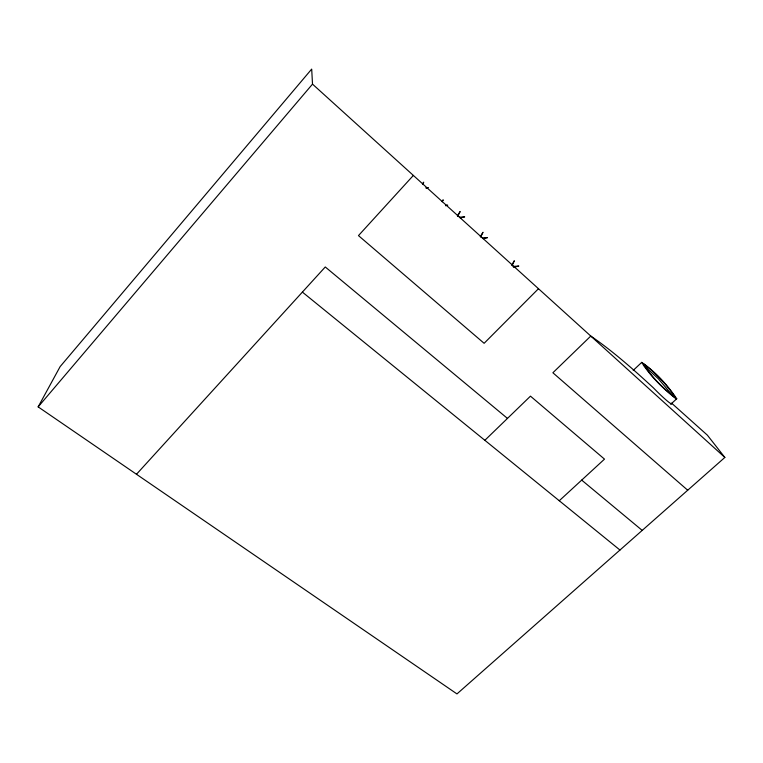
<?xml version="1.0" encoding="UTF-8"?>
<svg xmlns="http://www.w3.org/2000/svg" width="763" height="763" viewBox="0 0 763 763"><rect width="100%" height="100%" fill="white"/><g stroke="black" fill="none" stroke-linecap="round" stroke-linejoin="round"><path stroke-width="1.14" d="M512.145 265.553L514.357 260.746L511.696 265.057M480.69 237.083L483.008 232.276L480.27 236.616M457.752 216.33L460.146 211.513L457.361 215.881M442.216 201.747L443.198 199.82L442.073 201.575M422.712 184.083L423.713 182.157L422.568 183.921M38.15 406.879L60.124 366.631L311.695 69.08L312.506 84.121L38.15 406.879L456.97 693.92L724.85 457.438L707.368 435.158L671.631 403.179A20.715 1.717 45.1 0 1 653.414 387.862C633.662 369.616 612.546 350.904 590.781 336.063L552.889 372.764L687.711 490.228M136.482 474.271L325.267 266.974L507.471 418.41M413.365 175.433L358.467 235.605L484.124 343.302L538.478 288.71M484.858 440.299L530.466 396.15L604.496 459.126L559.269 500.738M633.204 370.398L641.721 362.377C655.379 371.734 667.434 384.981 676.752 398.753L670.725 404.285M426.012 188.118L428.262 187.574L426.116 187.688M445.497 205.743L447.738 205.218L445.611 205.333M460.223 217.941L464.677 216.883L459.421 217.188M483.103 238.657L487.519 237.617L482.34 237.932M513.404 267.327L518.84 266.058L512.917 266.44M676.752 398.753L676.075 398.858C663.076 388.558 650.524 376.407 641.721 362.377M643.4 365.153L658.288 378.677L673.452 396.531M302.386 292.095L619.957 550.037M581.692 480.108L642.208 530.399M312.506 84.121L724.85 457.438M674.893 396.903L674.273 396.989C662.608 387.738 651.411 376.779 643.533 364.17L644.325 364.285C655.884 373.565 666.872 384.428 674.893 396.903"/></g></svg>
